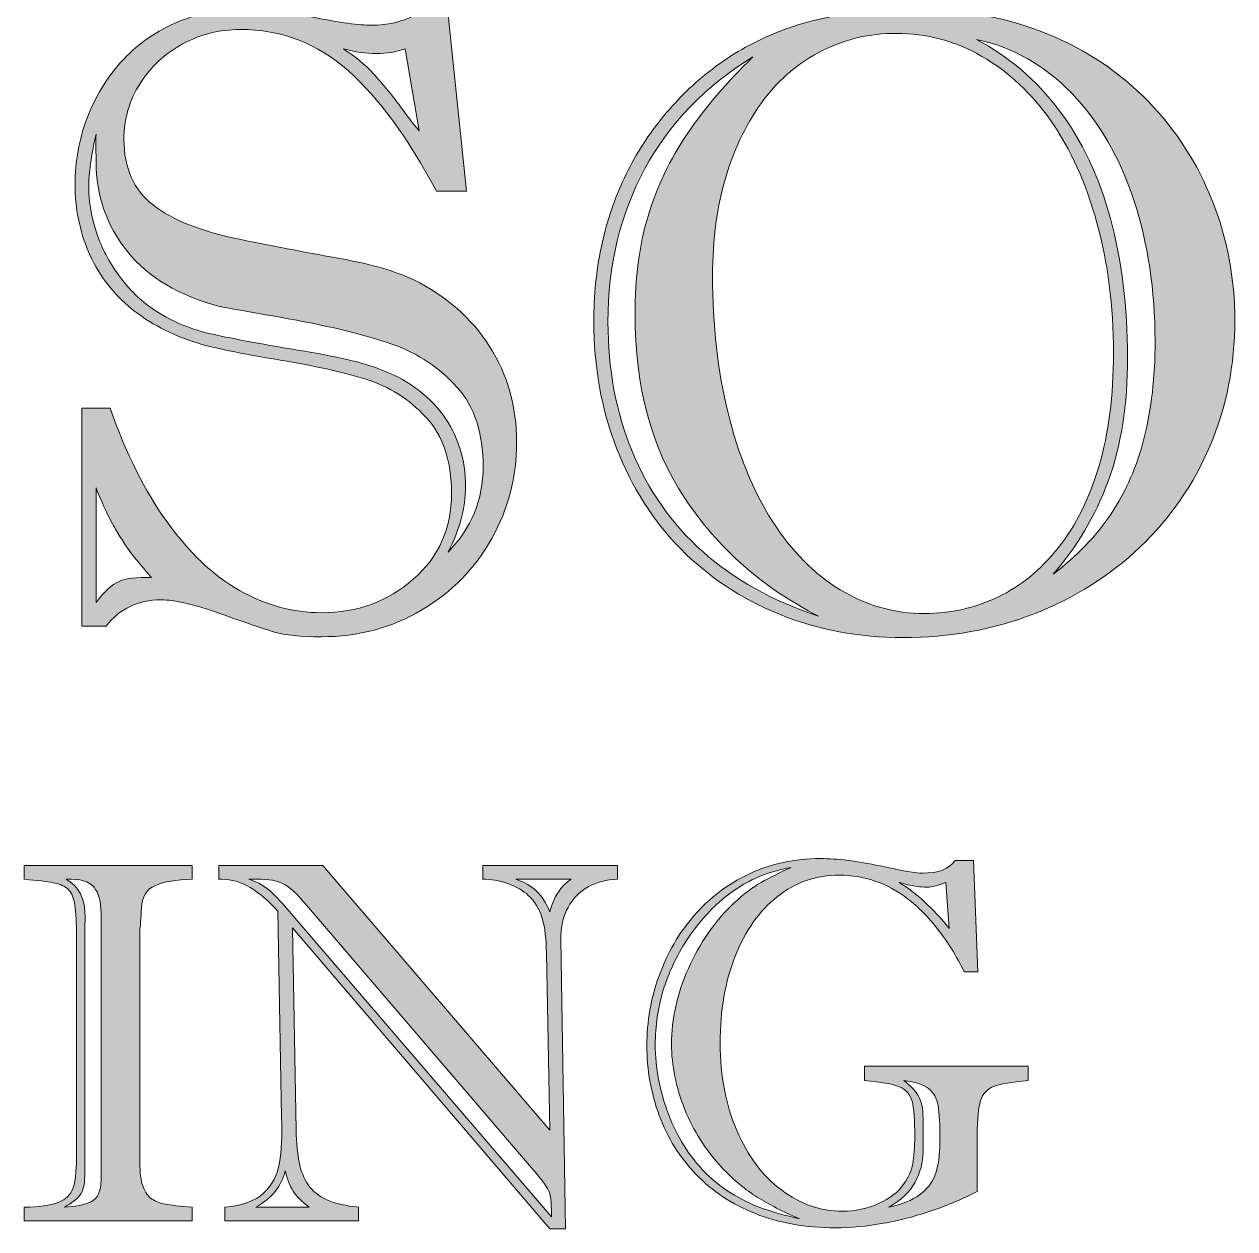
# Model space of a CAD drawing. Extents: x 489590 to 931630, y 16852 to 52972.
# Drawn here: x 492322.9 to 492384.5, y 52645.3 to 52706.6 of the extents above; entities that cross this region are included whole.
import ezdxf

# ---------------------------------------------------------------- set-up
doc = ezdxf.new("R2010")
doc.units = 0
doc.header["$LTSCALE"] = 50
doc.layers.add('Layer 1', color=7, linetype='Continuous')

# ---------------------------------------------------------------- blocks, each defined once
blk = doc.blocks.new('block 23')
at = {"layer": 'Layer 1', "lineweight": 5, "true_color": 0x969999}
h = blk.add_hatch(color=252, dxfattribs=at)
h.dxf.hatch_style = 2
edge = h.paths.add_edge_path()
edge.add_spline(control_points=[(20.6367, -11.5885), (20.6367, -11.5885), (20.6688, -11.5885), (20.6688, -11.5885), (20.6866, -11.6398), (20.7082, -11.6829), (20.7334, -11.7178), (20.7585, -11.7527), (20.7859, -11.7787), (20.8157, -11.7955), (20.8454, -11.8124), (20.8765, -11.8209), (20.909, -11.8209), (20.9495, -11.8209), (20.9843, -11.8082), (21.0132, -11.7829), (21.0421, -11.7575), (21.0566, -11.7251), (21.0566, -11.6854), (21.0566, -11.6484), (21.047, -11.6196), (21.0278, -11.599), (21.0086, -11.5783), (20.9858, -11.5639), (20.9591, -11.5556), (20.9325, -11.5473), (20.8974, -11.5396), (20.8539, -11.5325), (20.8104, -11.5253), (20.7795, -11.5187), (20.7613, -11.5125), (20.7331, -11.5027), (20.7091, -11.4894), (20.6893, -11.4723), (20.6694, -11.4552), (20.6544, -11.4348), (20.6442, -11.4109), (20.634, -11.3871), (20.6289, -11.3615), (20.6289, -11.3342), (20.6289, -11.3082), (20.6334, -11.2832), (20.6425, -11.2592), (20.6516, -11.2351), (20.6644, -11.2139), (20.681, -11.1954), (20.6975, -11.1769), (20.7178, -11.1622), (20.7416, -11.1515), (20.7655, -11.1408), (20.792, -11.1354), (20.8213, -11.1354), (20.8424, -11.1354), (20.8683, -11.1384), (20.899, -11.1444), (20.9297, -11.1505), (20.952, -11.1535), (20.966, -11.1535), (20.9835, -11.1535), (21.0001, -11.1496), (21.0156, -11.1418), (21.0156, -11.1418), (21.0527, -11.1418), (21.0527, -11.1418), (21.0527, -11.1418), (21.0736, -11.342), (21.0736, -11.342), (21.0736, -11.342), (21.0395, -11.342), (21.0395, -11.342), (21.0077, -11.2822), (20.9743, -11.2367), (20.9394, -11.2053), (20.9045, -11.174), (20.8635, -11.1583), (20.8164, -11.1583), (20.793, -11.1583), (20.7713, -11.1638), (20.7511, -11.1747), (20.731, -11.1855), (20.7148, -11.2006), (20.7027, -11.2197), (20.6905, -11.2389), (20.6844, -11.26), (20.6844, -11.2831), (20.6844, -11.3155), (20.6954, -11.3404), (20.7175, -11.3576), (20.7396, -11.3748), (20.7723, -11.3878), (20.8157, -11.3966), (20.859, -11.4053), (20.8978, -11.4128), (20.9321, -11.419), (20.9664, -11.4251), (20.9936, -11.4331), (21.0137, -11.4428), (21.0507, -11.461), (21.0795, -11.4862), (21.0999, -11.5183), (21.1204, -11.5505), (21.1306, -11.5869), (21.1306, -11.6275), (21.1306, -11.6664), (21.1212, -11.7028), (21.1024, -11.7366), (21.0835, -11.7704), (21.057, -11.7974), (21.023, -11.8177), (20.9889, -11.838), (20.9509, -11.8482), (20.909, -11.8482), (20.8852, -11.8482), (20.8674, -11.8464), (20.8554, -11.8428), (20.8434, -11.8392), (20.8227, -11.8322), (20.7935, -11.8218), (20.7643, -11.8114), (20.7419, -11.8062), (20.7263, -11.8062), (20.7003, -11.8062), (20.6797, -11.8162), (20.6644, -11.836), (20.6644, -11.836), (20.6367, -11.836), (20.6367, -11.836), (20.6367, -11.836), (20.6367, -11.5885), (20.6367, -11.5885)], knot_values=[0, 0, 0, 0, 1, 1, 1, 2, 2, 2, 3, 3, 3, 4, 4, 4, 5, 5, 5, 6, 6, 6, 7, 7, 7, 8, 8, 8, 9, 9, 9, 10, 10, 10, 11, 11, 11, 12, 12, 12, 13, 13, 13, 14, 14, 14, 15, 15, 15, 16, 16, 16, 17, 17, 17, 18, 18, 18, 19, 19, 19, 20, 20, 20, 21, 21, 21, 22, 22, 22, 23, 23, 23, 24, 24, 24, 25, 25, 25, 26, 26, 26, 27, 27, 27, 28, 28, 28, 29, 29, 29, 30, 30, 30, 31, 31, 31, 32, 32, 32, 33, 33, 33, 34, 34, 34, 35, 35, 35, 36, 36, 36, 37, 37, 37, 38, 38, 38, 39, 39, 39, 40, 40, 40, 41, 41, 41, 42, 42, 42, 43, 43, 43, 43], degree=3, periodic=0)
edge = h.paths.add_edge_path()
edge.add_spline(control_points=[(20.6527, -11.2772), (20.6472, -11.3019), (20.6444, -11.3219), (20.6444, -11.3371), (20.6444, -11.3544), (20.6474, -11.3716), (20.6532, -11.389), (20.659, -11.4064), (20.6677, -11.4228), (20.679, -11.4382), (20.6904, -11.4536), (20.7032, -11.4662), (20.7175, -11.476), (20.7367, -11.489), (20.7578, -11.4981), (20.7808, -11.5035), (20.8039, -11.5088), (20.8376, -11.5152), (20.8819, -11.5225), (20.9263, -11.5298), (20.9569, -11.5369), (20.9738, -11.5437), (21.0049, -11.5551), (21.0292, -11.5724), (21.0466, -11.5958), (21.0639, -11.6192), (21.0726, -11.6466), (21.0726, -11.6781), (21.0726, -11.7015), (21.066, -11.7262), (21.0527, -11.7522), (21.0793, -11.7246), (21.0926, -11.6923), (21.0926, -11.6552), (21.0926, -11.6169), (21.0828, -11.5868), (21.0631, -11.5649), (21.0435, -11.5429), (21.0191, -11.5267), (20.9901, -11.5162), (20.961, -11.5056), (20.9213, -11.4959), (20.871, -11.4869), (20.8206, -11.478), (20.7948, -11.4734), (20.7935, -11.473), (20.7474, -11.461), (20.7124, -11.4402), (20.6885, -11.4107), (20.6647, -11.3811), (20.6527, -11.347), (20.6527, -11.3084), (20.6527, -11.3012), (20.6526, -11.2952), (20.6525, -11.2904), (20.6523, -11.2855), (20.6524, -11.2811), (20.6527, -11.2772)], knot_values=[0, 0, 0, 0, 1, 1, 1, 2, 2, 2, 3, 3, 3, 4, 4, 4, 5, 5, 5, 6, 6, 6, 7, 7, 7, 8, 8, 8, 9, 9, 9, 10, 10, 10, 11, 11, 11, 12, 12, 12, 13, 13, 13, 14, 14, 14, 15, 15, 15, 16, 16, 16, 17, 17, 17, 18, 18, 18, 19, 19, 19, 19], degree=3, periodic=0)
edge = h.paths.add_edge_path()
edge.add_spline(control_points=[(20.6527, -11.6791), (20.6527, -11.6791), (20.6527, -11.8092), (20.6527, -11.8092), (20.6621, -11.7968), (20.6708, -11.7889), (20.6788, -11.7853), (20.6867, -11.7817), (20.699, -11.7803), (20.7156, -11.7809), (20.7048, -11.7683), (20.6971, -11.7589), (20.6924, -11.7529), (20.6877, -11.7469), (20.6819, -11.738), (20.6749, -11.7261), (20.6679, -11.7143), (20.6605, -11.6986), (20.6527, -11.6791)], knot_values=[0, 0, 0, 0, 1, 1, 1, 2, 2, 2, 3, 3, 3, 4, 4, 4, 5, 5, 5, 6, 6, 6, 6], degree=3, periodic=0)
edge = h.paths.add_edge_path()
edge.add_spline(control_points=[(21.02, -11.2733), (21.02, -11.2733), (21.004, -11.1803), (21.004, -11.1803), (20.9932, -11.1838), (20.9825, -11.1856), (20.9718, -11.1856), (20.9601, -11.1856), (20.9475, -11.1838), (20.9338, -11.1803), (20.9468, -11.1887), (20.9582, -11.1981), (20.9679, -11.2085), (20.9776, -11.2189), (20.9879, -11.2314), (20.9986, -11.246), (21.0093, -11.2606), (21.0164, -11.2697), (21.02, -11.2733)], knot_values=[0, 0, 0, 0, 1, 1, 1, 2, 2, 2, 3, 3, 3, 4, 4, 4, 5, 5, 5, 6, 6, 6, 6], degree=3, periodic=0)
h = blk.add_hatch(color=252, dxfattribs=at)
h.dxf.hatch_style = 2
edge = h.paths.add_edge_path()
edge.add_spline(control_points=[(21.2183, -11.4896), (21.2183, -11.4604), (21.2211, -11.4326), (21.2266, -11.4063), (21.2321, -11.38), (21.2402, -11.355), (21.251, -11.3313), (21.2617, -11.3076), (21.2751, -11.2853), (21.2914, -11.2646), (21.3076, -11.2438), (21.3255, -11.2254), (21.345, -11.2095), (21.3661, -11.1923), (21.3888, -11.1782), (21.4132, -11.1671), (21.4375, -11.1561), (21.4639, -11.148), (21.4923, -11.143), (21.5207, -11.138), (21.5512, -11.1354), (21.5837, -11.1354), (21.6382, -11.1354), (21.6881, -11.1447), (21.7332, -11.1632), (21.7784, -11.1817), (21.8168, -11.2074), (21.8484, -11.2402), (21.8801, -11.273), (21.9044, -11.3107), (21.9213, -11.3535), (21.9382, -11.3961), (21.9466, -11.4412), (21.9466, -11.4886), (21.9466, -11.5396), (21.9373, -11.5871), (21.9186, -11.6311), (21.8999, -11.6751), (21.8734, -11.7135), (21.8392, -11.7461), (21.8049, -11.7787), (21.7647, -11.8041), (21.7186, -11.8221), (21.6725, -11.8401), (21.6228, -11.8491), (21.5695, -11.8491), (21.5195, -11.8491), (21.4728, -11.8403), (21.4292, -11.8226), (21.3857, -11.8049), (21.3483, -11.7801), (21.317, -11.7483), (21.2856, -11.7164), (21.2614, -11.6783), (21.2441, -11.6338), (21.2269, -11.5893), (21.2183, -11.5412), (21.2183, -11.4896)], knot_values=[0, 0, 0, 0, 1, 1, 1, 2, 2, 2, 3, 3, 3, 4, 4, 4, 5, 5, 5, 6, 6, 6, 7, 7, 7, 8, 8, 8, 9, 9, 9, 10, 10, 10, 11, 11, 11, 12, 12, 12, 13, 13, 13, 14, 14, 14, 15, 15, 15, 16, 16, 16, 17, 17, 17, 18, 18, 18, 19, 19, 19, 19], degree=3, periodic=0)
edge = h.paths.add_edge_path()
edge.add_spline(control_points=[(21.399, -11.1895), (21.3451, -11.2226), (21.3042, -11.2649), (21.2763, -11.3164), (21.2484, -11.3679), (21.2344, -11.4259), (21.2344, -11.4906), (21.2344, -11.5441), (21.2435, -11.5931), (21.2617, -11.6374), (21.2799, -11.6818), (21.3066, -11.7198), (21.342, -11.7515), (21.3774, -11.7831), (21.4213, -11.8076), (21.4736, -11.8248), (21.4099, -11.7923), (21.3593, -11.7476), (21.3216, -11.6908), (21.2839, -11.634), (21.2651, -11.5643), (21.2651, -11.4818), (21.2651, -11.4406), (21.27, -11.4034), (21.2799, -11.3703), (21.2898, -11.3371), (21.3048, -11.3059), (21.3248, -11.2765), (21.3447, -11.2471), (21.3695, -11.2181), (21.399, -11.1895)], knot_values=[0, 0, 0, 0, 1, 1, 1, 2, 2, 2, 3, 3, 3, 4, 4, 4, 5, 5, 5, 6, 6, 6, 7, 7, 7, 8, 8, 8, 9, 9, 9, 10, 10, 10, 10], degree=3, periodic=0)
edge = h.paths.add_edge_path()
edge.add_spline(control_points=[(21.3532, -11.438), (21.3532, -11.4945), (21.3591, -11.5464), (21.3708, -11.5939), (21.3825, -11.6413), (21.3992, -11.6821), (21.421, -11.7164), (21.4427, -11.7506), (21.4685, -11.7768), (21.4982, -11.7948), (21.5279, -11.8128), (21.56, -11.8218), (21.5944, -11.8218), (21.6236, -11.8218), (21.6513, -11.8156), (21.6774, -11.8031), (21.7036, -11.7906), (21.7266, -11.7718), (21.7464, -11.7468), (21.7662, -11.7218), (21.7815, -11.6909), (21.7924, -11.654), (21.8033, -11.6171), (21.8087, -11.5744), (21.8087, -11.5256), (21.8087, -11.4724), (21.8025, -11.4231), (21.79, -11.3778), (21.7775, -11.3325), (21.7601, -11.294), (21.7379, -11.2623), (21.7156, -11.2307), (21.6894, -11.2062), (21.6592, -11.1888), (21.629, -11.1714), (21.5965, -11.1627), (21.5617, -11.1627), (21.5319, -11.1627), (21.5039, -11.1692), (21.478, -11.1822), (21.452, -11.1952), (21.4298, -11.2138), (21.4115, -11.238), (21.3931, -11.2622), (21.3788, -11.2912), (21.3686, -11.3249), (21.3584, -11.3587), (21.3532, -11.3964), (21.3532, -11.438)], knot_values=[0, 0, 0, 0, 1, 1, 1, 2, 2, 2, 3, 3, 3, 4, 4, 4, 5, 5, 5, 6, 6, 6, 7, 7, 7, 8, 8, 8, 9, 9, 9, 10, 10, 10, 11, 11, 11, 12, 12, 12, 13, 13, 13, 14, 14, 14, 15, 15, 15, 16, 16, 16, 16], degree=3, periodic=0)
edge = h.paths.add_edge_path()
edge.add_spline(control_points=[(21.6533, -11.1696), (21.69, -11.189), (21.7213, -11.2159), (21.7471, -11.2502), (21.7729, -11.2844), (21.7923, -11.3254), (21.8053, -11.3732), (21.8183, -11.4209), (21.8248, -11.4734), (21.8248, -11.5305), (21.8248, -11.5848), (21.8174, -11.6318), (21.8027, -11.6715), (21.7879, -11.7113), (21.767, -11.7465), (21.7401, -11.777), (21.767, -11.7569), (21.789, -11.7341), (21.8061, -11.7086), (21.8231, -11.6831), (21.8357, -11.6542), (21.8438, -11.6219), (21.8519, -11.5896), (21.856, -11.5531), (21.856, -11.5125), (21.856, -11.4544), (21.8479, -11.401), (21.8319, -11.3522), (21.8158, -11.3035), (21.7924, -11.2632), (21.7617, -11.2312), (21.731, -11.1992), (21.6949, -11.1786), (21.6533, -11.1696)], knot_values=[0, 0, 0, 0, 1, 1, 1, 2, 2, 2, 3, 3, 3, 4, 4, 4, 5, 5, 5, 6, 6, 6, 7, 7, 7, 8, 8, 8, 9, 9, 9, 10, 10, 10, 11, 11, 11, 11], degree=3, periodic=0)
h = blk.add_hatch(color=252, dxfattribs=at)
h.dxf.hatch_style = 2
edge = h.paths.add_edge_path()
edge.add_spline(control_points=[(21.6497, -12.1025), (21.6497, -12.1025), (21.6545, -12.2288), (21.6545, -12.2288), (21.6545, -12.2288), (21.6391, -12.2288), (21.6391, -12.2288), (21.6303, -12.2108), (21.6204, -12.1948), (21.6093, -12.1806), (21.5982, -12.1665), (21.5868, -12.1549), (21.5749, -12.1459), (21.5631, -12.1368), (21.5507, -12.1301), (21.5377, -12.1257), (21.5247, -12.1213), (21.5113, -12.1191), (21.4973, -12.1191), (21.471, -12.1191), (21.4475, -12.1272), (21.4269, -12.1434), (21.4063, -12.1597), (21.3903, -12.1822), (21.379, -12.211), (21.3676, -12.2398), (21.3619, -12.2728), (21.3619, -12.3101), (21.3619, -12.3471), (21.3682, -12.3801), (21.3807, -12.4091), (21.3932, -12.4382), (21.4101, -12.4607), (21.4314, -12.4767), (21.4526, -12.4928), (21.4758, -12.5008), (21.5008, -12.5008), (21.5155, -12.5008), (21.5292, -12.4979), (21.5419, -12.4922), (21.5546, -12.4864), (21.5642, -12.479), (21.5706, -12.4698), (21.5758, -12.4628), (21.5791, -12.4552), (21.5807, -12.4469), (21.5822, -12.4387), (21.583, -12.4285), (21.583, -12.4163), (21.583, -12.397), (21.582, -12.3835), (21.5799, -12.3758), (21.5779, -12.3681), (21.5731, -12.3626), (21.5655, -12.3595), (21.5579, -12.3563), (21.5447, -12.354), (21.526, -12.3524), (21.526, -12.3524), (21.526, -12.3361), (21.526, -12.3361), (21.526, -12.3361), (21.7118, -12.3361), (21.7118, -12.3361), (21.7118, -12.3361), (21.7118, -12.3524), (21.7118, -12.3524), (21.6929, -12.354), (21.6798, -12.3562), (21.6724, -12.3592), (21.6651, -12.3621), (21.6602, -12.3675), (21.6577, -12.3752), (21.6552, -12.3829), (21.654, -12.3961), (21.654, -12.4146), (21.654, -12.4146), (21.654, -12.4784), (21.654, -12.4784), (21.6381, -12.4866), (21.6211, -12.4938), (21.6028, -12.5001), (21.5846, -12.5063), (21.5662, -12.5111), (21.5476, -12.5145), (21.529, -12.5179), (21.5106, -12.5197), (21.4925, -12.5197), (21.4591, -12.5197), (21.4289, -12.5143), (21.402, -12.5036), (21.3751, -12.493), (21.3525, -12.478), (21.3342, -12.4587), (21.3158, -12.4394), (21.302, -12.4172), (21.2926, -12.392), (21.2833, -12.3668), (21.2786, -12.3403), (21.2786, -12.3127), (21.2786, -12.2855), (21.2832, -12.2591), (21.2925, -12.2333), (21.3018, -12.2076), (21.3151, -12.1847), (21.3324, -12.1648), (21.3498, -12.1448), (21.3707, -12.1291), (21.3951, -12.1175), (21.4196, -12.106), (21.4464, -12.1002), (21.4756, -12.1002), (21.4952, -12.1002), (21.5179, -12.103), (21.5436, -12.1085), (21.5693, -12.1141), (21.5853, -12.1168), (21.5918, -12.1168), (21.6096, -12.1168), (21.6219, -12.112), (21.6288, -12.1025), (21.6288, -12.1025), (21.6497, -12.1025), (21.6497, -12.1025)], knot_values=[0, 0, 0, 0, 1, 1, 1, 2, 2, 2, 3, 3, 3, 4, 4, 4, 5, 5, 5, 6, 6, 6, 7, 7, 7, 8, 8, 8, 9, 9, 9, 10, 10, 10, 11, 11, 11, 12, 12, 12, 13, 13, 13, 14, 14, 14, 15, 15, 15, 16, 16, 16, 17, 17, 17, 18, 18, 18, 19, 19, 19, 20, 20, 20, 21, 21, 21, 22, 22, 22, 23, 23, 23, 24, 24, 24, 25, 25, 25, 26, 26, 26, 27, 27, 27, 28, 28, 28, 29, 29, 29, 30, 30, 30, 31, 31, 31, 32, 32, 32, 33, 33, 33, 34, 34, 34, 35, 35, 35, 36, 36, 36, 37, 37, 37, 38, 38, 38, 39, 39, 39, 40, 40, 40, 41, 41, 41, 41], degree=3, periodic=0)
edge = h.paths.add_edge_path()
edge.add_spline(control_points=[(21.4521, -12.5096), (21.4332, -12.5013), (21.4172, -12.493), (21.404, -12.4849), (21.3908, -12.4768), (21.3774, -12.4654), (21.3636, -12.451), (21.3455, -12.4315), (21.3315, -12.4094), (21.3215, -12.3847), (21.3116, -12.3599), (21.3066, -12.3354), (21.3066, -12.3109), (21.3066, -12.2825), (21.313, -12.2539), (21.3257, -12.225), (21.3384, -12.1962), (21.3557, -12.1714), (21.3777, -12.1506), (21.3886, -12.1405), (21.3988, -12.1327), (21.4084, -12.1272), (21.4181, -12.1218), (21.4295, -12.1161), (21.4427, -12.1102), (21.4289, -12.1129), (21.418, -12.1158), (21.41, -12.1191), (21.3934, -12.1256), (21.3778, -12.1351), (21.3632, -12.1476), (21.3486, -12.1601), (21.3355, -12.1753), (21.3238, -12.1931), (21.3122, -12.211), (21.3033, -12.2298), (21.2972, -12.2498), (21.2911, -12.2697), (21.2881, -12.2903), (21.2881, -12.3115), (21.2881, -12.3382), (21.2931, -12.3646), (21.3031, -12.3907), (21.3131, -12.4167), (21.327, -12.4387), (21.3447, -12.4567), (21.3556, -12.4674), (21.3667, -12.476), (21.378, -12.4826), (21.3892, -12.4892), (21.4002, -12.4943), (21.411, -12.498), (21.4218, -12.5018), (21.4355, -12.5056), (21.4521, -12.5096)], knot_values=[0, 0, 0, 0, 1, 1, 1, 2, 2, 2, 3, 3, 3, 4, 4, 4, 5, 5, 5, 6, 6, 6, 7, 7, 7, 8, 8, 8, 9, 9, 9, 10, 10, 10, 11, 11, 11, 12, 12, 12, 13, 13, 13, 14, 14, 14, 15, 15, 15, 16, 16, 16, 17, 17, 17, 18, 18, 18, 18], degree=3, periodic=0)
edge = h.paths.add_edge_path()
edge.add_spline(control_points=[(21.5924, -12.3957), (21.5924, -12.3957), (21.5924, -12.4335), (21.5924, -12.4335), (21.5924, -12.4451), (21.5893, -12.4566), (21.5833, -12.468), (21.5771, -12.4793), (21.5672, -12.4887), (21.5535, -12.4962), (21.5685, -12.493), (21.5802, -12.4883), (21.5885, -12.4823), (21.5968, -12.4763), (21.6028, -12.4685), (21.6063, -12.459), (21.6098, -12.4494), (21.6116, -12.437), (21.6116, -12.4217), (21.6116, -12.4028), (21.6109, -12.3892), (21.6094, -12.3809), (21.608, -12.3726), (21.6044, -12.3661), (21.5986, -12.3615), (21.5927, -12.3568), (21.5834, -12.3538), (21.5706, -12.3524), (21.5777, -12.3576), (21.5831, -12.3632), (21.5868, -12.3692), (21.5905, -12.3752), (21.5924, -12.3841), (21.5924, -12.3957)], knot_values=[0, 0, 0, 0, 1, 1, 1, 2, 2, 2, 3, 3, 3, 4, 4, 4, 5, 5, 5, 6, 6, 6, 7, 7, 7, 8, 8, 8, 9, 9, 9, 10, 10, 10, 11, 11, 11, 11], degree=3, periodic=0)
edge = h.paths.add_edge_path()
edge.add_spline(control_points=[(21.6222, -12.1795), (21.6222, -12.1795), (21.6182, -12.1274), (21.6182, -12.1274), (21.6096, -12.1308), (21.6025, -12.1326), (21.597, -12.1326), (21.5928, -12.1326), (21.589, -12.1323), (21.5855, -12.1318), (21.5821, -12.1314), (21.5783, -12.1306), (21.5741, -12.1295), (21.5699, -12.1285), (21.5669, -12.1278), (21.5652, -12.1274), (21.5847, -12.1392), (21.6037, -12.1566), (21.6222, -12.1795)], knot_values=[0, 0, 0, 0, 1, 1, 1, 2, 2, 2, 3, 3, 3, 4, 4, 4, 5, 5, 5, 6, 6, 6, 6], degree=3, periodic=0)
h = blk.add_hatch(color=252, dxfattribs=at)
h.dxf.hatch_style = 2
edge = h.paths.add_edge_path()
edge.add_spline(control_points=[(20.5711, -12.1079), (20.5711, -12.1079), (20.7618, -12.1079), (20.7618, -12.1079), (20.7618, -12.1079), (20.7618, -12.1237), (20.7618, -12.1237), (20.7438, -12.1241), (20.73, -12.1264), (20.7201, -12.1307), (20.7103, -12.135), (20.705, -12.1436), (20.7043, -12.1566), (20.7039, -12.1646), (20.7035, -12.171), (20.7031, -12.1756), (20.7027, -12.1803), (20.7025, -12.1824), (20.7025, -12.1818), (20.7025, -12.1818), (20.7025, -12.4458), (20.7025, -12.4458), (20.7025, -12.4571), (20.7037, -12.466), (20.7061, -12.4727), (20.7085, -12.4794), (20.7119, -12.4842), (20.7163, -12.487), (20.7207, -12.4899), (20.7257, -12.4918), (20.7315, -12.4929), (20.7372, -12.494), (20.7473, -12.4951), (20.7618, -12.4962), (20.7618, -12.4962), (20.7618, -12.5119), (20.7618, -12.5119), (20.7618, -12.5119), (20.5711, -12.5119), (20.5711, -12.5119), (20.5711, -12.5119), (20.5711, -12.4962), (20.5711, -12.4962), (20.5881, -12.496), (20.6009, -12.4942), (20.6096, -12.4909), (20.6183, -12.4876), (20.6239, -12.4822), (20.6265, -12.4749), (20.6291, -12.4675), (20.6304, -12.4558), (20.6304, -12.4398), (20.6304, -12.4398), (20.6304, -12.1841), (20.6304, -12.1841), (20.6304, -12.1688), (20.6297, -12.1575), (20.6282, -12.1502), (20.6268, -12.1428), (20.6241, -12.1375), (20.6201, -12.1343), (20.6161, -12.131), (20.6107, -12.1288), (20.6039, -12.1276), (20.5971, -12.1263), (20.5862, -12.125), (20.5711, -12.1237), (20.5711, -12.1237), (20.5711, -12.1079), (20.5711, -12.1079)], knot_values=[0, 0, 0, 0, 1, 1, 1, 2, 2, 2, 3, 3, 3, 4, 4, 4, 5, 5, 5, 6, 6, 6, 7, 7, 7, 8, 8, 8, 9, 9, 9, 10, 10, 10, 11, 11, 11, 12, 12, 12, 13, 13, 13, 14, 14, 14, 15, 15, 15, 16, 16, 16, 17, 17, 17, 18, 18, 18, 19, 19, 19, 20, 20, 20, 21, 21, 21, 22, 22, 22, 23, 23, 23, 23], degree=3, periodic=0)
edge = h.paths.add_edge_path()
edge.add_spline(control_points=[(20.6398, -12.1758), (20.6398, -12.1758), (20.6398, -12.461), (20.6398, -12.461), (20.6398, -12.4707), (20.6381, -12.4779), (20.6347, -12.4824), (20.6312, -12.487), (20.6253, -12.4916), (20.6169, -12.4962), (20.6293, -12.4958), (20.6393, -12.4938), (20.647, -12.49), (20.6546, -12.4863), (20.6584, -12.4781), (20.6584, -12.4656), (20.6584, -12.4656), (20.6584, -12.1617), (20.6584, -12.1617), (20.6584, -12.1488), (20.6557, -12.139), (20.6504, -12.1326), (20.6451, -12.1261), (20.6345, -12.1231), (20.6186, -12.1237), (20.6331, -12.1313), (20.6404, -12.1458), (20.6404, -12.1672), (20.6404, -12.1687), (20.6403, -12.1702), (20.6403, -12.1715), (20.6401, -12.1728), (20.64, -12.1743), (20.6398, -12.1758)], knot_values=[0, 0, 0, 0, 1, 1, 1, 2, 2, 2, 3, 3, 3, 4, 4, 4, 5, 5, 5, 6, 6, 6, 7, 7, 7, 8, 8, 8, 9, 9, 9, 10, 10, 10, 11, 11, 11, 11], degree=3, periodic=0)
h = blk.add_hatch(color=252, dxfattribs=at)
h.dxf.hatch_style = 2
edge = h.paths.add_edge_path()
edge.add_spline(control_points=[(21.0922, -12.1237), (21.0922, -12.1237), (21.0922, -12.1079), (21.0922, -12.1079), (21.0922, -12.1079), (21.2454, -12.1079), (21.2454, -12.1079), (21.2454, -12.1079), (21.2454, -12.1237), (21.2454, -12.1237), (21.2326, -12.1241), (21.2214, -12.1269), (21.2118, -12.1323), (21.2021, -12.1376), (21.1945, -12.1454), (21.189, -12.1556), (21.1835, -12.1658), (21.1807, -12.1781), (21.1807, -12.1924), (21.1807, -12.1924), (21.1862, -12.5208), (21.1862, -12.5208), (21.1862, -12.5208), (21.1684, -12.5208), (21.1684, -12.5208), (21.1684, -12.5208), (20.8758, -12.1789), (20.8758, -12.1789), (20.8758, -12.1789), (20.88, -12.4089), (20.88, -12.4089), (20.8804, -12.4232), (20.8816, -12.4352), (20.8835, -12.4451), (20.8854, -12.4549), (20.8888, -12.4635), (20.8938, -12.4707), (20.8988, -12.478), (20.9059, -12.4837), (20.9151, -12.4879), (20.9244, -12.4921), (20.9364, -12.4949), (20.9511, -12.4962), (20.9511, -12.4962), (20.9511, -12.5119), (20.9511, -12.5119), (20.9511, -12.5119), (20.799, -12.5119), (20.799, -12.5119), (20.799, -12.5119), (20.799, -12.4962), (20.799, -12.4962), (20.8189, -12.4947), (20.8336, -12.4893), (20.8433, -12.4801), (20.8529, -12.471), (20.8589, -12.4596), (20.8611, -12.4459), (20.8634, -12.4323), (20.8642, -12.4151), (20.8634, -12.3945), (20.8634, -12.3945), (20.8594, -12.16), (20.8594, -12.16), (20.8486, -12.1482), (20.838, -12.1392), (20.8277, -12.133), (20.8173, -12.1268), (20.8067, -12.1237), (20.7956, -12.1237), (20.7956, -12.1237), (20.7922, -12.1237), (20.7922, -12.1237), (20.7922, -12.1237), (20.7922, -12.1079), (20.7922, -12.1079), (20.7922, -12.1079), (20.9104, -12.1079), (20.9104, -12.1079), (20.9104, -12.1079), (21.1684, -12.4089), (21.1684, -12.4089), (21.1684, -12.4089), (21.1644, -12.2076), (21.1644, -12.2076), (21.1644, -12.1921), (21.1628, -12.179), (21.1596, -12.1682), (21.1565, -12.1574), (21.1512, -12.1487), (21.1438, -12.142), (21.1384, -12.1367), (21.1307, -12.1322), (21.1207, -12.1287), (21.1107, -12.1251), (21.1012, -12.1235), (21.0922, -12.1237)], knot_values=[0, 0, 0, 0, 1, 1, 1, 2, 2, 2, 3, 3, 3, 4, 4, 4, 5, 5, 5, 6, 6, 6, 7, 7, 7, 8, 8, 8, 9, 9, 9, 10, 10, 10, 11, 11, 11, 12, 12, 12, 13, 13, 13, 14, 14, 14, 15, 15, 15, 16, 16, 16, 17, 17, 17, 18, 18, 18, 19, 19, 19, 20, 20, 20, 21, 21, 21, 22, 22, 22, 23, 23, 23, 24, 24, 24, 25, 25, 25, 26, 26, 26, 27, 27, 27, 28, 28, 28, 29, 29, 29, 30, 30, 30, 31, 31, 31, 32, 32, 32, 32], degree=3, periodic=0)
edge = h.paths.add_edge_path()
edge.add_spline(control_points=[(21.1475, -12.4515), (21.1475, -12.4515), (20.8895, -12.1506), (20.8895, -12.1506), (20.8842, -12.1437), (20.8778, -12.1375), (20.8705, -12.132), (20.8631, -12.1264), (20.8528, -12.1237), (20.8394, -12.1237), (20.8394, -12.1237), (20.8265, -12.1237), (20.8265, -12.1237), (20.8372, -12.1275), (20.8455, -12.1321), (20.8514, -12.1376), (20.8573, -12.143), (20.8657, -12.1521), (20.8763, -12.1649), (20.8763, -12.1649), (21.1704, -12.5073), (21.1704, -12.5073), (21.1702, -12.5018), (21.17, -12.4964), (21.1697, -12.4912), (21.1694, -12.4859), (21.1688, -12.482), (21.1678, -12.4794), (21.1669, -12.4768), (21.165, -12.4737), (21.1624, -12.4698), (21.1597, -12.466), (21.1547, -12.4599), (21.1475, -12.4515)], knot_values=[0, 0, 0, 0, 1, 1, 1, 2, 2, 2, 3, 3, 3, 4, 4, 4, 5, 5, 5, 6, 6, 6, 7, 7, 7, 8, 8, 8, 9, 9, 9, 10, 10, 10, 11, 11, 11, 11], degree=3, periodic=0)
edge = h.paths.add_edge_path()
edge.add_spline(control_points=[(20.8343, -12.4962), (20.8343, -12.4962), (20.8947, -12.4962), (20.8947, -12.4962), (20.8863, -12.4897), (20.8803, -12.4837), (20.8767, -12.4781), (20.8732, -12.4726), (20.8702, -12.4649), (20.8677, -12.455), (20.8653, -12.4639), (20.8615, -12.4717), (20.8563, -12.4783), (20.8511, -12.4849), (20.8438, -12.4909), (20.8343, -12.4962)], knot_values=[0, 0, 0, 0, 1, 1, 1, 2, 2, 2, 3, 3, 3, 4, 4, 4, 5, 5, 5, 5], degree=3, periodic=0)
edge = h.paths.add_edge_path()
edge.add_spline(control_points=[(21.1924, -12.1237), (21.1924, -12.1237), (21.1297, -12.1237), (21.1297, -12.1237), (21.1393, -12.1269), (21.1471, -12.1314), (21.1531, -12.1371), (21.1591, -12.1429), (21.1642, -12.1507), (21.1684, -12.1606), (21.1728, -12.1436), (21.1808, -12.1313), (21.1924, -12.1237)], knot_values=[0, 0, 0, 0, 1, 1, 1, 2, 2, 2, 3, 3, 3, 4, 4, 4, 4], degree=3, periodic=0)
at = {"layer": 'Layer 1', "color": 252, "lineweight": 5, "true_color": 0x969999}
for points, knots in [([(20.6367, -11.5885), (20.6367, -11.5885), (20.6688, -11.5885), (20.6688, -11.5885), (20.6866, -11.6398), (20.7082, -11.6829), (20.7334, -11.7178), (20.7585, -11.7527), (20.7859, -11.7787), (20.8157, -11.7955), (20.8454, -11.8124), (20.8765, -11.8209), (20.909, -11.8209), (20.9495, -11.8209), (20.9843, -11.8082), (21.0132, -11.7829), (21.0421, -11.7575), (21.0566, -11.7251), (21.0566, -11.6854), (21.0566, -11.6484), (21.047, -11.6196), (21.0278, -11.599), (21.0086, -11.5783), (20.9858, -11.5639), (20.9591, -11.5556), (20.9325, -11.5473), (20.8974, -11.5396), (20.8539, -11.5325), (20.8104, -11.5253), (20.7795, -11.5187), (20.7613, -11.5125), (20.7331, -11.5027), (20.7091, -11.4894), (20.6893, -11.4723), (20.6694, -11.4552), (20.6544, -11.4348), (20.6442, -11.4109), (20.634, -11.3871), (20.6289, -11.3615), (20.6289, -11.3342), (20.6289, -11.3082), (20.6334, -11.2832), (20.6425, -11.2592), (20.6516, -11.2351), (20.6644, -11.2139), (20.681, -11.1954), (20.6975, -11.1769), (20.7178, -11.1622), (20.7416, -11.1515), (20.7655, -11.1408), (20.792, -11.1354), (20.8213, -11.1354), (20.8424, -11.1354), (20.8683, -11.1384), (20.899, -11.1444), (20.9297, -11.1505), (20.952, -11.1535), (20.966, -11.1535), (20.9835, -11.1535), (21.0001, -11.1496), (21.0156, -11.1418), (21.0156, -11.1418), (21.0527, -11.1418), (21.0527, -11.1418), (21.0527, -11.1418), (21.0736, -11.342), (21.0736, -11.342), (21.0736, -11.342), (21.0395, -11.342), (21.0395, -11.342), (21.0077, -11.2822), (20.9743, -11.2367), (20.9394, -11.2053), (20.9045, -11.174), (20.8635, -11.1583), (20.8164, -11.1583), (20.793, -11.1583), (20.7713, -11.1638), (20.7511, -11.1747), (20.731, -11.1855), (20.7148, -11.2006), (20.7027, -11.2197), (20.6905, -11.2389), (20.6844, -11.26), (20.6844, -11.2831), (20.6844, -11.3155), (20.6954, -11.3404), (20.7175, -11.3576), (20.7396, -11.3748), (20.7723, -11.3878), (20.8157, -11.3966), (20.859, -11.4053), (20.8978, -11.4128), (20.9321, -11.419), (20.9664, -11.4251), (20.9936, -11.4331), (21.0137, -11.4428), (21.0507, -11.461), (21.0795, -11.4862), (21.0999, -11.5183), (21.1204, -11.5505), (21.1306, -11.5869), (21.1306, -11.6275), (21.1306, -11.6664), (21.1212, -11.7028), (21.1024, -11.7366), (21.0835, -11.7704), (21.057, -11.7974), (21.023, -11.8177), (20.9889, -11.838), (20.9509, -11.8482), (20.909, -11.8482), (20.8852, -11.8482), (20.8674, -11.8464), (20.8554, -11.8428), (20.8434, -11.8392), (20.8227, -11.8322), (20.7935, -11.8218), (20.7643, -11.8114), (20.7419, -11.8062), (20.7263, -11.8062), (20.7003, -11.8062), (20.6797, -11.8162), (20.6644, -11.836), (20.6644, -11.836), (20.6367, -11.836), (20.6367, -11.836), (20.6367, -11.836), (20.6367, -11.5885), (20.6367, -11.5885)], [0, 0, 0, 0, 1, 1, 1, 2, 2, 2, 3, 3, 3, 4, 4, 4, 5, 5, 5, 6, 6, 6, 7, 7, 7, 8, 8, 8, 9, 9, 9, 10, 10, 10, 11, 11, 11, 12, 12, 12, 13, 13, 13, 14, 14, 14, 15, 15, 15, 16, 16, 16, 17, 17, 17, 18, 18, 18, 19, 19, 19, 20, 20, 20, 21, 21, 21, 22, 22, 22, 23, 23, 23, 24, 24, 24, 25, 25, 25, 26, 26, 26, 27, 27, 27, 28, 28, 28, 29, 29, 29, 30, 30, 30, 31, 31, 31, 32, 32, 32, 33, 33, 33, 34, 34, 34, 35, 35, 35, 36, 36, 36, 37, 37, 37, 38, 38, 38, 39, 39, 39, 40, 40, 40, 41, 41, 41, 42, 42, 42, 43, 43, 43, 43]), ([(21.2183, -11.4896), (21.2183, -11.4604), (21.2211, -11.4326), (21.2266, -11.4063), (21.2321, -11.38), (21.2402, -11.355), (21.251, -11.3313), (21.2617, -11.3076), (21.2751, -11.2853), (21.2914, -11.2646), (21.3076, -11.2438), (21.3255, -11.2254), (21.345, -11.2095), (21.3661, -11.1923), (21.3888, -11.1782), (21.4132, -11.1671), (21.4375, -11.1561), (21.4639, -11.148), (21.4923, -11.143), (21.5207, -11.138), (21.5512, -11.1354), (21.5837, -11.1354), (21.6382, -11.1354), (21.6881, -11.1447), (21.7332, -11.1632), (21.7784, -11.1817), (21.8168, -11.2074), (21.8484, -11.2402), (21.8801, -11.273), (21.9044, -11.3107), (21.9213, -11.3535), (21.9382, -11.3961), (21.9466, -11.4412), (21.9466, -11.4886), (21.9466, -11.5396), (21.9373, -11.5871), (21.9186, -11.6311), (21.8999, -11.6751), (21.8734, -11.7135), (21.8392, -11.7461), (21.8049, -11.7787), (21.7647, -11.8041), (21.7186, -11.8221), (21.6725, -11.8401), (21.6228, -11.8491), (21.5695, -11.8491), (21.5195, -11.8491), (21.4728, -11.8403), (21.4292, -11.8226), (21.3857, -11.8049), (21.3483, -11.7801), (21.317, -11.7483), (21.2856, -11.7164), (21.2614, -11.6783), (21.2441, -11.6338), (21.2269, -11.5893), (21.2183, -11.5412), (21.2183, -11.4896)], [0, 0, 0, 0, 1, 1, 1, 2, 2, 2, 3, 3, 3, 4, 4, 4, 5, 5, 5, 6, 6, 6, 7, 7, 7, 8, 8, 8, 9, 9, 9, 10, 10, 10, 11, 11, 11, 12, 12, 12, 13, 13, 13, 14, 14, 14, 15, 15, 15, 16, 16, 16, 17, 17, 17, 18, 18, 18, 19, 19, 19, 19]), ([(21.3532, -11.438), (21.3532, -11.4945), (21.3591, -11.5464), (21.3708, -11.5939), (21.3825, -11.6413), (21.3992, -11.6821), (21.421, -11.7164), (21.4427, -11.7506), (21.4685, -11.7768), (21.4982, -11.7948), (21.5279, -11.8128), (21.56, -11.8218), (21.5944, -11.8218), (21.6236, -11.8218), (21.6513, -11.8156), (21.6774, -11.8031), (21.7036, -11.7906), (21.7266, -11.7718), (21.7464, -11.7468), (21.7662, -11.7218), (21.7815, -11.6909), (21.7924, -11.654), (21.8033, -11.6171), (21.8087, -11.5744), (21.8087, -11.5256), (21.8087, -11.4724), (21.8025, -11.4231), (21.79, -11.3778), (21.7775, -11.3325), (21.7601, -11.294), (21.7379, -11.2623), (21.7156, -11.2307), (21.6894, -11.2062), (21.6592, -11.1888), (21.629, -11.1714), (21.5965, -11.1627), (21.5617, -11.1627), (21.5319, -11.1627), (21.5039, -11.1692), (21.478, -11.1822), (21.452, -11.1952), (21.4298, -11.2138), (21.4115, -11.238), (21.3931, -11.2622), (21.3788, -11.2912), (21.3686, -11.3249), (21.3584, -11.3587), (21.3532, -11.3964), (21.3532, -11.438)], [0, 0, 0, 0, 1, 1, 1, 2, 2, 2, 3, 3, 3, 4, 4, 4, 5, 5, 5, 6, 6, 6, 7, 7, 7, 8, 8, 8, 9, 9, 9, 10, 10, 10, 11, 11, 11, 12, 12, 12, 13, 13, 13, 14, 14, 14, 15, 15, 15, 16, 16, 16, 16]), ([(21.02, -11.2733), (21.02, -11.2733), (21.004, -11.1803), (21.004, -11.1803), (20.9932, -11.1838), (20.9825, -11.1856), (20.9718, -11.1856), (20.9601, -11.1856), (20.9475, -11.1838), (20.9338, -11.1803), (20.9468, -11.1887), (20.9582, -11.1981), (20.9679, -11.2085), (20.9776, -11.2189), (20.9879, -11.2314), (20.9986, -11.246), (21.0093, -11.2606), (21.0164, -11.2697), (21.02, -11.2733)], [0, 0, 0, 0, 1, 1, 1, 2, 2, 2, 3, 3, 3, 4, 4, 4, 5, 5, 5, 6, 6, 6, 6]), ([(21.6533, -11.1696), (21.69, -11.189), (21.7213, -11.2159), (21.7471, -11.2502), (21.7729, -11.2844), (21.7923, -11.3254), (21.8053, -11.3732), (21.8183, -11.4209), (21.8248, -11.4734), (21.8248, -11.5305), (21.8248, -11.5848), (21.8174, -11.6318), (21.8027, -11.6715), (21.7879, -11.7113), (21.767, -11.7465), (21.7401, -11.777), (21.767, -11.7569), (21.789, -11.7341), (21.8061, -11.7086), (21.8231, -11.6831), (21.8357, -11.6542), (21.8438, -11.6219), (21.8519, -11.5896), (21.856, -11.5531), (21.856, -11.5125), (21.856, -11.4544), (21.8479, -11.401), (21.8319, -11.3522), (21.8158, -11.3035), (21.7924, -11.2632), (21.7617, -11.2312), (21.731, -11.1992), (21.6949, -11.1786), (21.6533, -11.1696)], [0, 0, 0, 0, 1, 1, 1, 2, 2, 2, 3, 3, 3, 4, 4, 4, 5, 5, 5, 6, 6, 6, 7, 7, 7, 8, 8, 8, 9, 9, 9, 10, 10, 10, 11, 11, 11, 11]), ([(21.399, -11.1895), (21.3451, -11.2226), (21.3042, -11.2649), (21.2763, -11.3164), (21.2484, -11.3679), (21.2344, -11.4259), (21.2344, -11.4906), (21.2344, -11.5441), (21.2435, -11.5931), (21.2617, -11.6374), (21.2799, -11.6818), (21.3066, -11.7198), (21.342, -11.7515), (21.3774, -11.7831), (21.4213, -11.8076), (21.4736, -11.8248), (21.4099, -11.7923), (21.3593, -11.7476), (21.3216, -11.6908), (21.2839, -11.634), (21.2651, -11.5643), (21.2651, -11.4818), (21.2651, -11.4406), (21.27, -11.4034), (21.2799, -11.3703), (21.2898, -11.3371), (21.3048, -11.3059), (21.3248, -11.2765), (21.3447, -11.2471), (21.3695, -11.2181), (21.399, -11.1895)], [0, 0, 0, 0, 1, 1, 1, 2, 2, 2, 3, 3, 3, 4, 4, 4, 5, 5, 5, 6, 6, 6, 7, 7, 7, 8, 8, 8, 9, 9, 9, 10, 10, 10, 10]), ([(20.6527, -11.2772), (20.6472, -11.3019), (20.6444, -11.3219), (20.6444, -11.3371), (20.6444, -11.3544), (20.6474, -11.3716), (20.6532, -11.389), (20.659, -11.4064), (20.6677, -11.4228), (20.679, -11.4382), (20.6904, -11.4536), (20.7032, -11.4662), (20.7175, -11.476), (20.7367, -11.489), (20.7578, -11.4981), (20.7808, -11.5035), (20.8039, -11.5088), (20.8376, -11.5152), (20.8819, -11.5225), (20.9263, -11.5298), (20.9569, -11.5369), (20.9738, -11.5437), (21.0049, -11.5551), (21.0292, -11.5724), (21.0466, -11.5958), (21.0639, -11.6192), (21.0726, -11.6466), (21.0726, -11.6781), (21.0726, -11.7015), (21.066, -11.7262), (21.0527, -11.7522), (21.0793, -11.7246), (21.0926, -11.6923), (21.0926, -11.6552), (21.0926, -11.6169), (21.0828, -11.5868), (21.0631, -11.5649), (21.0435, -11.5429), (21.0191, -11.5267), (20.9901, -11.5162), (20.961, -11.5056), (20.9213, -11.4959), (20.871, -11.4869), (20.8206, -11.478), (20.7948, -11.4734), (20.7935, -11.473), (20.7474, -11.461), (20.7124, -11.4402), (20.6885, -11.4107), (20.6647, -11.3811), (20.6527, -11.347), (20.6527, -11.3084), (20.6527, -11.3012), (20.6526, -11.2952), (20.6525, -11.2904), (20.6523, -11.2855), (20.6524, -11.2811), (20.6527, -11.2772)], [0, 0, 0, 0, 1, 1, 1, 2, 2, 2, 3, 3, 3, 4, 4, 4, 5, 5, 5, 6, 6, 6, 7, 7, 7, 8, 8, 8, 9, 9, 9, 10, 10, 10, 11, 11, 11, 12, 12, 12, 13, 13, 13, 14, 14, 14, 15, 15, 15, 16, 16, 16, 17, 17, 17, 18, 18, 18, 19, 19, 19, 19]), ([(20.6527, -11.6791), (20.6527, -11.6791), (20.6527, -11.8092), (20.6527, -11.8092), (20.6621, -11.7968), (20.6708, -11.7889), (20.6788, -11.7853), (20.6867, -11.7817), (20.699, -11.7803), (20.7156, -11.7809), (20.7048, -11.7683), (20.6971, -11.7589), (20.6924, -11.7529), (20.6877, -11.7469), (20.6819, -11.738), (20.6749, -11.7261), (20.6679, -11.7143), (20.6605, -11.6986), (20.6527, -11.6791)], [0, 0, 0, 0, 1, 1, 1, 2, 2, 2, 3, 3, 3, 4, 4, 4, 5, 5, 5, 6, 6, 6, 6]), ([(21.6497, -12.1025), (21.6497, -12.1025), (21.6545, -12.2288), (21.6545, -12.2288), (21.6545, -12.2288), (21.6391, -12.2288), (21.6391, -12.2288), (21.6303, -12.2108), (21.6204, -12.1948), (21.6093, -12.1806), (21.5982, -12.1665), (21.5868, -12.1549), (21.5749, -12.1459), (21.5631, -12.1368), (21.5507, -12.1301), (21.5377, -12.1257), (21.5247, -12.1213), (21.5113, -12.1191), (21.4973, -12.1191), (21.471, -12.1191), (21.4475, -12.1272), (21.4269, -12.1434), (21.4063, -12.1597), (21.3903, -12.1822), (21.379, -12.211), (21.3676, -12.2398), (21.3619, -12.2728), (21.3619, -12.3101), (21.3619, -12.3471), (21.3682, -12.3801), (21.3807, -12.4091), (21.3932, -12.4382), (21.4101, -12.4607), (21.4314, -12.4767), (21.4526, -12.4928), (21.4758, -12.5008), (21.5008, -12.5008), (21.5155, -12.5008), (21.5292, -12.4979), (21.5419, -12.4922), (21.5546, -12.4864), (21.5642, -12.479), (21.5706, -12.4698), (21.5758, -12.4628), (21.5791, -12.4552), (21.5807, -12.4469), (21.5822, -12.4387), (21.583, -12.4285), (21.583, -12.4163), (21.583, -12.397), (21.582, -12.3835), (21.5799, -12.3758), (21.5779, -12.3681), (21.5731, -12.3626), (21.5655, -12.3595), (21.5579, -12.3563), (21.5447, -12.354), (21.526, -12.3524), (21.526, -12.3524), (21.526, -12.3361), (21.526, -12.3361), (21.526, -12.3361), (21.7118, -12.3361), (21.7118, -12.3361), (21.7118, -12.3361), (21.7118, -12.3524), (21.7118, -12.3524), (21.6929, -12.354), (21.6798, -12.3562), (21.6724, -12.3592), (21.6651, -12.3621), (21.6602, -12.3675), (21.6577, -12.3752), (21.6552, -12.3829), (21.654, -12.3961), (21.654, -12.4146), (21.654, -12.4146), (21.654, -12.4784), (21.654, -12.4784), (21.6381, -12.4866), (21.6211, -12.4938), (21.6028, -12.5001), (21.5846, -12.5063), (21.5662, -12.5111), (21.5476, -12.5145), (21.529, -12.5179), (21.5106, -12.5197), (21.4925, -12.5197), (21.4591, -12.5197), (21.4289, -12.5143), (21.402, -12.5036), (21.3751, -12.493), (21.3525, -12.478), (21.3342, -12.4587), (21.3158, -12.4394), (21.302, -12.4172), (21.2926, -12.392), (21.2833, -12.3668), (21.2786, -12.3403), (21.2786, -12.3127), (21.2786, -12.2855), (21.2832, -12.2591), (21.2925, -12.2333), (21.3018, -12.2076), (21.3151, -12.1847), (21.3324, -12.1648), (21.3498, -12.1448), (21.3707, -12.1291), (21.3951, -12.1175), (21.4196, -12.106), (21.4464, -12.1002), (21.4756, -12.1002), (21.4952, -12.1002), (21.5179, -12.103), (21.5436, -12.1085), (21.5693, -12.1141), (21.5853, -12.1168), (21.5918, -12.1168), (21.6096, -12.1168), (21.6219, -12.112), (21.6288, -12.1025), (21.6288, -12.1025), (21.6497, -12.1025), (21.6497, -12.1025)], [0, 0, 0, 0, 1, 1, 1, 2, 2, 2, 3, 3, 3, 4, 4, 4, 5, 5, 5, 6, 6, 6, 7, 7, 7, 8, 8, 8, 9, 9, 9, 10, 10, 10, 11, 11, 11, 12, 12, 12, 13, 13, 13, 14, 14, 14, 15, 15, 15, 16, 16, 16, 17, 17, 17, 18, 18, 18, 19, 19, 19, 20, 20, 20, 21, 21, 21, 22, 22, 22, 23, 23, 23, 24, 24, 24, 25, 25, 25, 26, 26, 26, 27, 27, 27, 28, 28, 28, 29, 29, 29, 30, 30, 30, 31, 31, 31, 32, 32, 32, 33, 33, 33, 34, 34, 34, 35, 35, 35, 36, 36, 36, 37, 37, 37, 38, 38, 38, 39, 39, 39, 40, 40, 40, 41, 41, 41, 41]), ([(20.5711, -12.1079), (20.5711, -12.1079), (20.7618, -12.1079), (20.7618, -12.1079), (20.7618, -12.1079), (20.7618, -12.1237), (20.7618, -12.1237), (20.7438, -12.1241), (20.73, -12.1264), (20.7201, -12.1307), (20.7103, -12.135), (20.705, -12.1436), (20.7043, -12.1566), (20.7039, -12.1646), (20.7035, -12.171), (20.7031, -12.1756), (20.7027, -12.1803), (20.7025, -12.1824), (20.7025, -12.1818), (20.7025, -12.1818), (20.7025, -12.4458), (20.7025, -12.4458), (20.7025, -12.4571), (20.7037, -12.466), (20.7061, -12.4727), (20.7085, -12.4794), (20.7119, -12.4842), (20.7163, -12.487), (20.7207, -12.4899), (20.7257, -12.4918), (20.7315, -12.4929), (20.7372, -12.494), (20.7473, -12.4951), (20.7618, -12.4962), (20.7618, -12.4962), (20.7618, -12.5119), (20.7618, -12.5119), (20.7618, -12.5119), (20.5711, -12.5119), (20.5711, -12.5119), (20.5711, -12.5119), (20.5711, -12.4962), (20.5711, -12.4962), (20.5881, -12.496), (20.6009, -12.4942), (20.6096, -12.4909), (20.6183, -12.4876), (20.6239, -12.4822), (20.6265, -12.4749), (20.6291, -12.4675), (20.6304, -12.4558), (20.6304, -12.4398), (20.6304, -12.4398), (20.6304, -12.1841), (20.6304, -12.1841), (20.6304, -12.1688), (20.6297, -12.1575), (20.6282, -12.1502), (20.6268, -12.1428), (20.6241, -12.1375), (20.6201, -12.1343), (20.6161, -12.131), (20.6107, -12.1288), (20.6039, -12.1276), (20.5971, -12.1263), (20.5862, -12.125), (20.5711, -12.1237), (20.5711, -12.1237), (20.5711, -12.1079), (20.5711, -12.1079)], [0, 0, 0, 0, 1, 1, 1, 2, 2, 2, 3, 3, 3, 4, 4, 4, 5, 5, 5, 6, 6, 6, 7, 7, 7, 8, 8, 8, 9, 9, 9, 10, 10, 10, 11, 11, 11, 12, 12, 12, 13, 13, 13, 14, 14, 14, 15, 15, 15, 16, 16, 16, 17, 17, 17, 18, 18, 18, 19, 19, 19, 20, 20, 20, 21, 21, 21, 22, 22, 22, 23, 23, 23, 23]), ([(21.0922, -12.1237), (21.0922, -12.1237), (21.0922, -12.1079), (21.0922, -12.1079), (21.0922, -12.1079), (21.2454, -12.1079), (21.2454, -12.1079), (21.2454, -12.1079), (21.2454, -12.1237), (21.2454, -12.1237), (21.2326, -12.1241), (21.2214, -12.1269), (21.2118, -12.1323), (21.2021, -12.1376), (21.1945, -12.1454), (21.189, -12.1556), (21.1835, -12.1658), (21.1807, -12.1781), (21.1807, -12.1924), (21.1807, -12.1924), (21.1862, -12.5208), (21.1862, -12.5208), (21.1862, -12.5208), (21.1684, -12.5208), (21.1684, -12.5208), (21.1684, -12.5208), (20.8758, -12.1789), (20.8758, -12.1789), (20.8758, -12.1789), (20.88, -12.4089), (20.88, -12.4089), (20.8804, -12.4232), (20.8816, -12.4352), (20.8835, -12.4451), (20.8854, -12.4549), (20.8888, -12.4635), (20.8938, -12.4707), (20.8988, -12.478), (20.9059, -12.4837), (20.9151, -12.4879), (20.9244, -12.4921), (20.9364, -12.4949), (20.9511, -12.4962), (20.9511, -12.4962), (20.9511, -12.5119), (20.9511, -12.5119), (20.9511, -12.5119), (20.799, -12.5119), (20.799, -12.5119), (20.799, -12.5119), (20.799, -12.4962), (20.799, -12.4962), (20.8189, -12.4947), (20.8336, -12.4893), (20.8433, -12.4801), (20.8529, -12.471), (20.8589, -12.4596), (20.8611, -12.4459), (20.8634, -12.4323), (20.8642, -12.4151), (20.8634, -12.3945), (20.8634, -12.3945), (20.8594, -12.16), (20.8594, -12.16), (20.8486, -12.1482), (20.838, -12.1392), (20.8277, -12.133), (20.8173, -12.1268), (20.8067, -12.1237), (20.7956, -12.1237), (20.7956, -12.1237), (20.7922, -12.1237), (20.7922, -12.1237), (20.7922, -12.1237), (20.7922, -12.1079), (20.7922, -12.1079), (20.7922, -12.1079), (20.9104, -12.1079), (20.9104, -12.1079), (20.9104, -12.1079), (21.1684, -12.4089), (21.1684, -12.4089), (21.1684, -12.4089), (21.1644, -12.2076), (21.1644, -12.2076), (21.1644, -12.1921), (21.1628, -12.179), (21.1596, -12.1682), (21.1565, -12.1574), (21.1512, -12.1487), (21.1438, -12.142), (21.1384, -12.1367), (21.1307, -12.1322), (21.1207, -12.1287), (21.1107, -12.1251), (21.1012, -12.1235), (21.0922, -12.1237)], [0, 0, 0, 0, 1, 1, 1, 2, 2, 2, 3, 3, 3, 4, 4, 4, 5, 5, 5, 6, 6, 6, 7, 7, 7, 8, 8, 8, 9, 9, 9, 10, 10, 10, 11, 11, 11, 12, 12, 12, 13, 13, 13, 14, 14, 14, 15, 15, 15, 16, 16, 16, 17, 17, 17, 18, 18, 18, 19, 19, 19, 20, 20, 20, 21, 21, 21, 22, 22, 22, 23, 23, 23, 24, 24, 24, 25, 25, 25, 26, 26, 26, 27, 27, 27, 28, 28, 28, 29, 29, 29, 30, 30, 30, 31, 31, 31, 32, 32, 32, 32]), ([(21.4521, -12.5096), (21.4332, -12.5013), (21.4172, -12.493), (21.404, -12.4849), (21.3908, -12.4768), (21.3774, -12.4654), (21.3636, -12.451), (21.3455, -12.4315), (21.3315, -12.4094), (21.3215, -12.3847), (21.3116, -12.3599), (21.3066, -12.3354), (21.3066, -12.3109), (21.3066, -12.2825), (21.313, -12.2539), (21.3257, -12.225), (21.3384, -12.1962), (21.3557, -12.1714), (21.3777, -12.1506), (21.3886, -12.1405), (21.3988, -12.1327), (21.4084, -12.1272), (21.4181, -12.1218), (21.4295, -12.1161), (21.4427, -12.1102), (21.4289, -12.1129), (21.418, -12.1158), (21.41, -12.1191), (21.3934, -12.1256), (21.3778, -12.1351), (21.3632, -12.1476), (21.3486, -12.1601), (21.3355, -12.1753), (21.3238, -12.1931), (21.3122, -12.211), (21.3033, -12.2298), (21.2972, -12.2498), (21.2911, -12.2697), (21.2881, -12.2903), (21.2881, -12.3115), (21.2881, -12.3382), (21.2931, -12.3646), (21.3031, -12.3907), (21.3131, -12.4167), (21.327, -12.4387), (21.3447, -12.4567), (21.3556, -12.4674), (21.3667, -12.476), (21.378, -12.4826), (21.3892, -12.4892), (21.4002, -12.4943), (21.411, -12.498), (21.4218, -12.5018), (21.4355, -12.5056), (21.4521, -12.5096)], [0, 0, 0, 0, 1, 1, 1, 2, 2, 2, 3, 3, 3, 4, 4, 4, 5, 5, 5, 6, 6, 6, 7, 7, 7, 8, 8, 8, 9, 9, 9, 10, 10, 10, 11, 11, 11, 12, 12, 12, 13, 13, 13, 14, 14, 14, 15, 15, 15, 16, 16, 16, 17, 17, 17, 18, 18, 18, 18]), ([(20.6398, -12.1758), (20.6398, -12.1758), (20.6398, -12.461), (20.6398, -12.461), (20.6398, -12.4707), (20.6381, -12.4779), (20.6347, -12.4824), (20.6312, -12.487), (20.6253, -12.4916), (20.6169, -12.4962), (20.6293, -12.4958), (20.6393, -12.4938), (20.647, -12.49), (20.6546, -12.4863), (20.6584, -12.4781), (20.6584, -12.4656), (20.6584, -12.4656), (20.6584, -12.1617), (20.6584, -12.1617), (20.6584, -12.1488), (20.6557, -12.139), (20.6504, -12.1326), (20.6451, -12.1261), (20.6345, -12.1231), (20.6186, -12.1237), (20.6331, -12.1313), (20.6404, -12.1458), (20.6404, -12.1672), (20.6404, -12.1687), (20.6403, -12.1702), (20.6403, -12.1715), (20.6401, -12.1728), (20.64, -12.1743), (20.6398, -12.1758)], [0, 0, 0, 0, 1, 1, 1, 2, 2, 2, 3, 3, 3, 4, 4, 4, 5, 5, 5, 6, 6, 6, 7, 7, 7, 8, 8, 8, 9, 9, 9, 10, 10, 10, 11, 11, 11, 11]), ([(21.1475, -12.4515), (21.1475, -12.4515), (20.8895, -12.1506), (20.8895, -12.1506), (20.8842, -12.1437), (20.8778, -12.1375), (20.8705, -12.132), (20.8631, -12.1264), (20.8528, -12.1237), (20.8394, -12.1237), (20.8394, -12.1237), (20.8265, -12.1237), (20.8265, -12.1237), (20.8372, -12.1275), (20.8455, -12.1321), (20.8514, -12.1376), (20.8573, -12.143), (20.8657, -12.1521), (20.8763, -12.1649), (20.8763, -12.1649), (21.1704, -12.5073), (21.1704, -12.5073), (21.1702, -12.5018), (21.17, -12.4964), (21.1697, -12.4912), (21.1694, -12.4859), (21.1688, -12.482), (21.1678, -12.4794), (21.1669, -12.4768), (21.165, -12.4737), (21.1624, -12.4698), (21.1597, -12.466), (21.1547, -12.4599), (21.1475, -12.4515)], [0, 0, 0, 0, 1, 1, 1, 2, 2, 2, 3, 3, 3, 4, 4, 4, 5, 5, 5, 6, 6, 6, 7, 7, 7, 8, 8, 8, 9, 9, 9, 10, 10, 10, 11, 11, 11, 11]), ([(21.1924, -12.1237), (21.1924, -12.1237), (21.1297, -12.1237), (21.1297, -12.1237), (21.1393, -12.1269), (21.1471, -12.1314), (21.1531, -12.1371), (21.1591, -12.1429), (21.1642, -12.1507), (21.1684, -12.1606), (21.1728, -12.1436), (21.1808, -12.1313), (21.1924, -12.1237)], [0, 0, 0, 0, 1, 1, 1, 2, 2, 2, 3, 3, 3, 4, 4, 4, 4]), ([(21.6222, -12.1795), (21.6222, -12.1795), (21.6182, -12.1274), (21.6182, -12.1274), (21.6096, -12.1308), (21.6025, -12.1326), (21.597, -12.1326), (21.5928, -12.1326), (21.589, -12.1323), (21.5855, -12.1318), (21.5821, -12.1314), (21.5783, -12.1306), (21.5741, -12.1295), (21.5699, -12.1285), (21.5669, -12.1278), (21.5652, -12.1274), (21.5847, -12.1392), (21.6037, -12.1566), (21.6222, -12.1795)], [0, 0, 0, 0, 1, 1, 1, 2, 2, 2, 3, 3, 3, 4, 4, 4, 5, 5, 5, 6, 6, 6, 6]), ([(21.5924, -12.3957), (21.5924, -12.3957), (21.5924, -12.4335), (21.5924, -12.4335), (21.5924, -12.4451), (21.5893, -12.4566), (21.5833, -12.468), (21.5771, -12.4793), (21.5672, -12.4887), (21.5535, -12.4962), (21.5685, -12.493), (21.5802, -12.4883), (21.5885, -12.4823), (21.5968, -12.4763), (21.6028, -12.4685), (21.6063, -12.459), (21.6098, -12.4494), (21.6116, -12.437), (21.6116, -12.4217), (21.6116, -12.4028), (21.6109, -12.3892), (21.6094, -12.3809), (21.608, -12.3726), (21.6044, -12.3661), (21.5986, -12.3615), (21.5927, -12.3568), (21.5834, -12.3538), (21.5706, -12.3524), (21.5777, -12.3576), (21.5831, -12.3632), (21.5868, -12.3692), (21.5905, -12.3752), (21.5924, -12.3841), (21.5924, -12.3957)], [0, 0, 0, 0, 1, 1, 1, 2, 2, 2, 3, 3, 3, 4, 4, 4, 5, 5, 5, 6, 6, 6, 7, 7, 7, 8, 8, 8, 9, 9, 9, 10, 10, 10, 11, 11, 11, 11]), ([(20.8343, -12.4962), (20.8343, -12.4962), (20.8947, -12.4962), (20.8947, -12.4962), (20.8863, -12.4897), (20.8803, -12.4837), (20.8767, -12.4781), (20.8732, -12.4726), (20.8702, -12.4649), (20.8677, -12.455), (20.8653, -12.4639), (20.8615, -12.4717), (20.8563, -12.4783), (20.8511, -12.4849), (20.8438, -12.4909), (20.8343, -12.4962)], [0, 0, 0, 0, 1, 1, 1, 2, 2, 2, 3, 3, 3, 4, 4, 4, 5, 5, 5, 5])]:
    blk.add_open_spline(points, degree=3, knots=knots, dxfattribs=at)
blk = doc.blocks.new('A$Cc245d546')
at = {"layer": 'Layer 1', "xscale": 64, "yscale": 64, "zscale": 64}
blk.add_blockref('block 23', (-937.05, 898.307), dxfattribs=at)

msp = doc.modelspace()

# ---------------------------------------------------------------- block references
at = {"layer": 'Layer 1', "xscale": 0.7, "yscale": 0.7, "zscale": 0.7}
msp.add_blockref('A$Cc245d546', (492057.264, 52577.392, -120958.98), dxfattribs=at)

doc.saveas('drawing.dxf')
